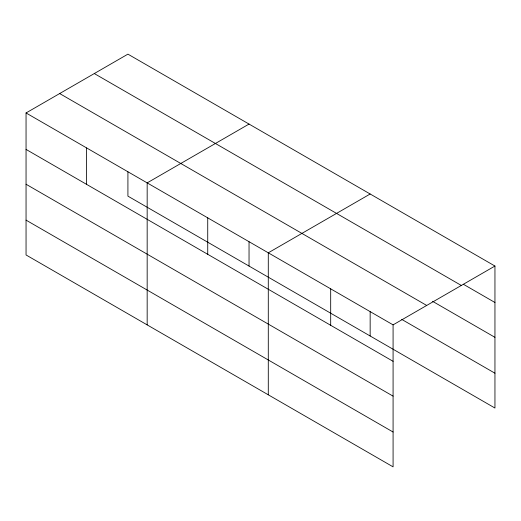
<?xml version="1.0" encoding="UTF-8"?>
<svg xmlns="http://www.w3.org/2000/svg" width="521" height="521" viewBox="0 0 521 521"><rect width="100%" height="100%" fill="white"/><g stroke="black" fill="none" stroke-linecap="round" stroke-linejoin="round"><path stroke-width="0.78" d="M393.081 396.142L393.081 324.863L26.05 112.959L26.05 254.958L393.081 466.855L393.081 396.142L26.05 184.239M127.919 171.839L127.919 196.137L494.95 408.041L494.95 266.042L127.919 54.145L26.05 112.959M249.038 124.07L147.169 182.884L147.169 324.883M370.157 194.001L268.289 252.815L268.289 394.807M393.081 324.863L494.95 266.042M463.403 284.284L494.95 302.499M94.301 73.552L461.332 285.456M432.554 301.307L494.95 337.328M59.668 93.552L426.699 305.449M401.711 319.38L494.95 373.212M26.05 149.41L393.081 361.313M26.05 220.129L393.081 432.026M370.157 311.695L370.157 335.993M330.685 288.836L330.685 325.293M249.038 241.77L249.038 266.068M207.729 217.85L207.729 254.307M86.61 147.925L86.61 184.375"/></g></svg>
